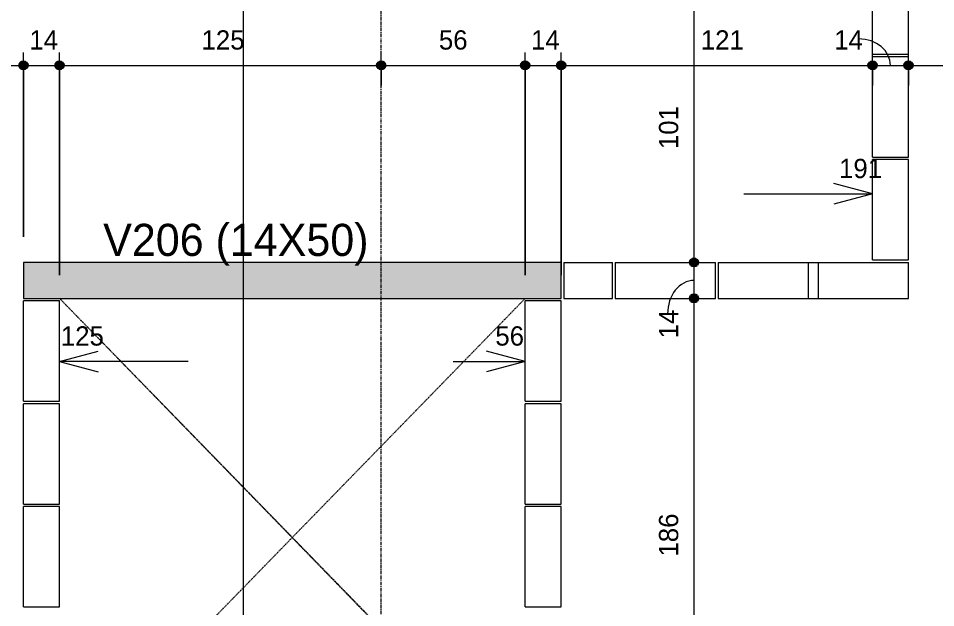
# Model space of a CAD drawing. Header units: centimetres. Extents: x 170 to 15941, y -2277 to 8860.
# Drawn here: x 7363.5 to 7720.1, y -95.1 to 134.2 of the extents above; entities that cross this region are included whole.
import ezdxf

# ---------------------------------------------------------------- set-up
doc = ezdxf.new("R2010")
doc.units = ezdxf.units.CM
doc.linetypes.add('Linha de eixo', pattern=[2.2225, 1.27, -0.3175, 0.3175, -0.3175])
doc.linetypes.add('Projeção', pattern=[0.396875, 0.238125, -0.15875])
doc.layers.add('A-ANNO-DIMS-1', color=1, linetype='Continuous', lineweight=9, true_color=0xff0000)
doc.layers.add('A-DETL-GENF-1', color=8, linetype='Continuous', lineweight=9, true_color=0x808080)
for name, color, linetype, lineweight in [('A-ANNO-DIMS-50', 7, 'Continuous', 9), ('A-DETL-THIN', 7, 'Continuous', 9), ('A-FLOR-OVHD', 7, 'Projeção', 9), ('G-ANNO-SYMB', 7, 'Continuous', 9), ('G-ANNO-TEXT', 7, 'Continuous', 9), ('S-BEAM', 7, 'Continuous', 9), ('S-BEAM-1', 7, 'Continuous', 13), ('S-GRID-1', 7, 'Linha de eixo', 9)]:
    doc.layers.add(name, color=color, linetype=linetype, lineweight=lineweight)
doc.styles.add('Bahnschrift_2', font='', dxfattribs={"height": 12.5})
doc.styles.add('Bahnschrift_7', font='', dxfattribs={"height": 7.5})
doc.styles.get('Bahnschrift_2').set_extended_font_data('Bahnschrift')
doc.styles.get('Bahnschrift_7').set_extended_font_data('Bahnschrift')
doc.dimstyles.new('COTA_ACUMULADA_1', dxfattribs={"dimscale": 30.48, "dimtxt": 8.33133, "dimasz": 0.049213, "dimexe": 0, "dimexo": 0.0625, "dimgap": 0.131234, "dimtad": 0, "dimjust": 2, "dimdec": 0, "dimzin": 0, "dimdsep": 46, "dimtxsty": 'Bahnschrift_7', "dimblk1": 'NONE', "dimblk2": 'OPEN30', "dimsah": 1, "dimcen": 0.09, "dimse1": 1, "dimsd1": 1, "dimazin": 0, "dimtfac": 1, "dimtdec": 4, "dimtix": 1, "dimtmove": 2, "dimatfit": 3, "dimfxl": 0, "dimfxlon": 1, "dimtvp": 1, "dimtolj": 1, "dimtzin": 0, "dimarcsym": 2})
doc.dimstyles.new('COTA_LINEAR', dxfattribs={"dimscale": 30.48, "dimtxt": 8.33133, "dimasz": 0.393701, "dimexe": 0.164042, "dimexo": 0.328084, "dimgap": 0.131234, "dimtad": 1, "dimdec": 0, "dimzin": 0, "dimdsep": 46, "dimtxsty": 'Bahnschrift_7', "dimblk1": 'DOTSMALL', "dimblk2": 'DOTSMALL', "dimsah": 1, "dimcen": 0.09, "dimdle": 0.164042, "dimazin": 0, "dimtfac": 1, "dimtdec": 4, "dimtix": 1, "dimtmove": 0, "dimatfit": 3, "dimfxl": 1, "dimtvp": 1, "dimtolj": 1, "dimtzin": 0, "dimarcsym": 2})
doc.dimstyles.new('COTA_LINEAR_1', dxfattribs={"dimscale": 30.48, "dimtxt": 8.33133, "dimasz": 0.393701, "dimexe": 0.164042, "dimexo": 0.328084, "dimgap": 0.131234, "dimtad": 1, "dimdec": 0, "dimzin": 0, "dimdsep": 46, "dimtxsty": 'Bahnschrift_7', "dimblk1": 'DOTSMALL', "dimblk2": 'DOTSMALL', "dimsah": 1, "dimcen": 0.09, "dimdle": 0.164042, "dimazin": 0, "dimtfac": 1, "dimtdec": 4, "dimtix": 1, "dimtmove": 1, "dimatfit": 3, "dimfxl": 1, "dimtvp": 1, "dimtolj": 1, "dimtzin": 0, "dimarcsym": 2})

# ---------------------------------------------------------------- blocks, each defined once
blk = doc.blocks.new('LEONE - BLOCO CANALETA 14X39X1 - LEONE - BLOCO CANALETA 14X39X19-2457813-FORMA DA COBERTURA')
at = {"layer": 'S-BEAM-1'}
for p, q in [((-19.5, 7), (19.5, 7)), ((-19.5, 7), (-19.5, -7)), ((19.5, -7), (19.5, 7)), ((-19.5, -7), (19.5, -7))]:
    blk.add_line(p, q, dxfattribs=at)
blk = doc.blocks.new('LEONE - BLOCO CANALETA 14X39X2 - LEONE - BLOCO CANALETA 14X39X19-2679375-FORMA DA COBERTURA')
at = {"layer": 'S-BEAM-1'}
for p, q in [((-19.5, 7), (19.5, 7)), ((-19.5, 7), (-19.5, -7)), ((19.5, -7), (19.5, 7)), ((-19.5, -7), (19.5, -7))]:
    blk.add_line(p, q, dxfattribs=at)
blk = doc.blocks.new('LEONE - BLOCO CANALETA 14X19X19 - LEONE - BLOCO CANALETA 14X19X19-561206-FORMA DA COBERTURA')
at = {"layer": 'S-BEAM-1'}
for p, q in [((-9.5, 7), (9.5, 7)), ((-9.5, 7), (-9.5, -7)), ((9.5, -7), (9.5, 7)), ((-9.5, -7), (9.5, -7))]:
    blk.add_line(p, q, dxfattribs=at)
blk = doc.blocks.new('DIMBLOCK127-FORMA DA COBERTURA')
at = {"layer": 'A-ANNO-DIMS-50', "lineweight": 35, "true_color": 0xff0000}
h = blk.add_hatch(color=1, dxfattribs=at)
edge = h.paths.add_edge_path()
edge.add_arc((7239.52, 115.9), 1.5, 0, 360)
h = blk.add_hatch(color=1, dxfattribs=at)
edge = h.paths.add_edge_path()
edge.add_arc((7365.52, 115.9), 1.5, 0, 360)
at = {"layer": 'A-ANNO-DIMS-50', "color": 1, "true_color": 0xff0000}
for p, q in [((7239.52, 89.24), (7239.52, 120.9)), ((7365.52, 49.24), (7365.52, 120.9)), ((7239.52, 115.9), (7365.52, 115.9)), ((7239.52, 115.9), (7239.52, 89.24)), ((7365.52, 115.9), (7365.52, 49.24))]:
    blk.add_line(p, q, dxfattribs=at)
at = {"layer": 'A-ANNO-DIMS-50', "color": 1, "lineweight": 35, "true_color": 0xff0000}
for centre in [(7239.52, 115.9), (7365.52, 115.9)]:
    blk.add_circle(centre, 1.5, dxfattribs=at)
at = {"layer": 'A-ANNO-DIMS-50', "color": 0, "insert": (7295.33, 129.54), "char_height": 7.5, "width": 17.2686, "attachment_point": 1, "line_spacing_factor": 1.009858, "style": 'Bahnschrift_7'}
blk.add_mtext('126', dxfattribs=at)
blk = doc.blocks.new('_DotSmall')
at = {"color": 0, "linetype": 'ByBlock', "const_width": 0.5}
blk.add_lwpolyline([(-0.0625, 0, 1), (0.0625, 0, 1)], format="xyb", close=True, dxfattribs=at)
blk = doc.blocks.new('DIMBLOCK128-FORMA DA COBERTURA')
at = {"layer": 'A-ANNO-DIMS-50', "lineweight": 35, "true_color": 0xff0000}
h = blk.add_hatch(color=1, dxfattribs=at)
edge = h.paths.add_edge_path()
edge.add_arc((7365.52, 115.9), 1.5, 0, 360)
h = blk.add_hatch(color=1, dxfattribs=at)
edge = h.paths.add_edge_path()
edge.add_arc((7379.52, 115.9), 1.5, 0, 360)
at = {"layer": 'A-ANNO-DIMS-50', "color": 1, "true_color": 0xff0000}
for p, q in [((7365.52, 49.24), (7365.52, 120.9)), ((7379.52, 34.24), (7379.52, 120.9)), ((7365.52, 115.9), (7379.52, 115.9)), ((7365.52, 115.9), (7365.52, 49.24)), ((7379.52, 115.9), (7379.52, 34.24))]:
    blk.add_line(p, q, dxfattribs=at)
at = {"layer": 'A-ANNO-DIMS-50', "color": 1, "lineweight": 35, "true_color": 0xff0000}
for centre in [(7365.52, 115.9), (7379.52, 115.9)]:
    blk.add_circle(centre, 1.5, dxfattribs=at)
at = {"layer": 'A-ANNO-DIMS-50', "color": 0, "insert": (7367.79, 129.54), "char_height": 7.5, "width": 11.3609, "attachment_point": 1, "line_spacing_factor": 1.009858, "style": 'Bahnschrift_7'}
blk.add_mtext('14', dxfattribs=at)
blk = doc.blocks.new('DIMBLOCK129-FORMA DA COBERTURA')
at = {"layer": 'A-ANNO-DIMS-50', "lineweight": 35, "true_color": 0xff0000}
h = blk.add_hatch(color=1, dxfattribs=at)
edge = h.paths.add_edge_path()
edge.add_arc((7379.52, 115.9), 1.5, 0, 360)
h = blk.add_hatch(color=1, dxfattribs=at)
edge = h.paths.add_edge_path()
edge.add_arc((7504.52, 115.9), 1.5, 0, 360)
at = {"layer": 'A-ANNO-DIMS-50', "color": 1, "true_color": 0xff0000}
for p, q in [((7379.52, 34.24), (7379.52, 120.9)), ((7504.52, 108.02), (7504.52, 120.9)), ((7379.52, 115.9), (7504.52, 115.9)), ((7379.52, 115.9), (7379.52, 34.24)), ((7504.52, 115.9), (7504.52, 108.02))]:
    blk.add_line(p, q, dxfattribs=at)
at = {"layer": 'A-ANNO-DIMS-50', "color": 1, "lineweight": 35, "true_color": 0xff0000}
for centre in [(7379.52, 115.9), (7504.52, 115.9)]:
    blk.add_circle(centre, 1.5, dxfattribs=at)
at = {"layer": 'A-ANNO-DIMS-50', "color": 0, "insert": (7434.7, 129.54), "char_height": 7.5, "width": 17.5715, "attachment_point": 1, "line_spacing_factor": 1.009858, "style": 'Bahnschrift_7'}
blk.add_mtext('125', dxfattribs=at)
blk = doc.blocks.new('DIMBLOCK130-FORMA DA COBERTURA')
at = {"layer": 'A-ANNO-DIMS-50', "lineweight": 35, "true_color": 0xff0000}
h = blk.add_hatch(color=1, dxfattribs=at)
edge = h.paths.add_edge_path()
edge.add_arc((7504.52, 115.9), 1.5, 0, 360)
h = blk.add_hatch(color=1, dxfattribs=at)
edge = h.paths.add_edge_path()
edge.add_arc((7560.52, 115.9), 1.5, 0, 360)
at = {"layer": 'A-ANNO-DIMS-50', "color": 1, "true_color": 0xff0000}
for p, q in [((7504.52, 108.02), (7504.52, 120.9)), ((7560.52, 34.24), (7560.52, 120.9)), ((7504.52, 115.9), (7560.52, 115.9)), ((7504.52, 115.9), (7504.52, 108.02)), ((7560.52, 115.9), (7560.52, 34.24))]:
    blk.add_line(p, q, dxfattribs=at)
at = {"layer": 'A-ANNO-DIMS-50', "color": 1, "lineweight": 35, "true_color": 0xff0000}
for centre in [(7504.52, 115.9), (7560.52, 115.9)]:
    blk.add_circle(centre, 1.5, dxfattribs=at)
at = {"layer": 'A-ANNO-DIMS-50', "color": 0, "insert": (7526.97, 129.54), "char_height": 7.5, "width": 13.3301, "attachment_point": 1, "line_spacing_factor": 1.009858, "style": 'Bahnschrift_7'}
blk.add_mtext('56', dxfattribs=at)
blk = doc.blocks.new('DIMBLOCK131-FORMA DA COBERTURA')
at = {"layer": 'A-ANNO-DIMS-50', "lineweight": 35, "true_color": 0xff0000}
h = blk.add_hatch(color=1, dxfattribs=at)
edge = h.paths.add_edge_path()
edge.add_arc((7560.52, 115.9), 1.5, 0, 360)
h = blk.add_hatch(color=1, dxfattribs=at)
edge = h.paths.add_edge_path()
edge.add_arc((7574.52, 115.9), 1.5, 0, 360)
at = {"layer": 'A-ANNO-DIMS-50', "color": 1, "true_color": 0xff0000}
for p, q in [((7560.52, 34.24), (7560.52, 120.9)), ((7574.52, 34.24), (7574.52, 120.9)), ((7560.52, 115.9), (7574.52, 115.9)), ((7560.52, 115.9), (7560.52, 34.24)), ((7574.52, 115.9), (7574.52, 34.24))]:
    blk.add_line(p, q, dxfattribs=at)
at = {"layer": 'A-ANNO-DIMS-50', "color": 1, "lineweight": 35, "true_color": 0xff0000}
for centre in [(7560.52, 115.9), (7574.52, 115.9)]:
    blk.add_circle(centre, 1.5, dxfattribs=at)
at = {"layer": 'A-ANNO-DIMS-50', "color": 0, "insert": (7562.79, 129.54), "char_height": 7.5, "width": 11.3609, "attachment_point": 1, "line_spacing_factor": 1.009858, "style": 'Bahnschrift_7'}
blk.add_mtext('14', dxfattribs=at)
blk = doc.blocks.new('DIMBLOCK132-FORMA DA COBERTURA')
at = {"layer": 'A-ANNO-DIMS-50', "lineweight": 35, "true_color": 0xff0000}
h = blk.add_hatch(color=1, dxfattribs=at)
edge = h.paths.add_edge_path()
edge.add_arc((7574.52, 115.9), 1.5, 0, 360)
h = blk.add_hatch(color=1, dxfattribs=at)
edge = h.paths.add_edge_path()
edge.add_arc((7695.52, 115.9), 1.5, 0, 360)
at = {"layer": 'A-ANNO-DIMS-50', "color": 1, "true_color": 0xff0000}
for p, q in [((7574.52, 34.24), (7574.52, 120.9)), ((7695.52, 108.02), (7695.52, 120.9)), ((7574.52, 115.9), (7695.52, 115.9)), ((7574.52, 115.9), (7574.52, 34.24)), ((7695.52, 115.9), (7695.52, 108.02))]:
    blk.add_line(p, q, dxfattribs=at)
at = {"layer": 'A-ANNO-DIMS-50', "color": 1, "lineweight": 35, "true_color": 0xff0000}
for centre in [(7574.52, 115.9), (7695.52, 115.9)]:
    blk.add_circle(centre, 1.5, dxfattribs=at)
at = {"layer": 'A-ANNO-DIMS-50', "color": 0, "insert": (7628.77, 129.54), "char_height": 7.5, "width": 14.9964, "attachment_point": 1, "line_spacing_factor": 1.009858, "style": 'Bahnschrift_7'}
blk.add_mtext('121', dxfattribs=at)
blk = doc.blocks.new('DIMBLOCK133-FORMA DA COBERTURA')
at = {"layer": 'A-ANNO-DIMS-50', "lineweight": 35, "true_color": 0xff0000}
h = blk.add_hatch(color=1, dxfattribs=at)
edge = h.paths.add_edge_path()
edge.add_arc((7695.52, 115.9), 1.5, 0, 360)
h = blk.add_hatch(color=1, dxfattribs=at)
edge = h.paths.add_edge_path()
edge.add_arc((7709.52, 115.9), 1.5, 0, 360)
at = {"layer": 'A-ANNO-DIMS-50', "color": 1, "true_color": 0xff0000}
for p, q in [((7695.52, 108.02), (7695.52, 120.9)), ((7709.52, 108.02), (7709.52, 120.9)), ((7695.52, 115.9), (7709.52, 115.9)), ((7695.52, 115.9), (7695.52, 108.02)), ((7709.52, 115.9), (7709.52, 108.02))]:
    blk.add_line(p, q, dxfattribs=at)
at = {"layer": 'A-ANNO-DIMS-50', "color": 1, "lineweight": 35, "true_color": 0xff0000}
for centre in [(7695.52, 115.9), (7709.52, 115.9)]:
    blk.add_circle(centre, 1.5, dxfattribs=at)
at = {"layer": 'A-ANNO-DIMS-50', "color": 1, "true_color": 0xff0000}
blk.add_ellipse((7690.11, 115.9), major_axis=(12.41, 0), ratio=0.830886, start_param=0, end_param=1.570796, dxfattribs=at)
at = {"layer": 'A-ANNO-DIMS-50', "color": 0, "insert": (7680.64, 129.54), "char_height": 7.5, "width": 11.3609, "attachment_point": 1, "line_spacing_factor": 1.009858, "style": 'Bahnschrift_7'}
blk.add_mtext('14', dxfattribs=at)
blk = doc.blocks.new('DIMBLOCK134-FORMA DA COBERTURA')
at = {"layer": 'A-ANNO-DIMS-50', "lineweight": 35, "true_color": 0xff0000}
h = blk.add_hatch(color=1, dxfattribs=at)
edge = h.paths.add_edge_path()
edge.add_arc((7709.52, 115.9), 1.5, 0, 360)
h = blk.add_hatch(color=1, dxfattribs=at)
edge = h.paths.add_edge_path()
edge.add_arc((7985.52, 115.9), 1.5, 0, 360)
at = {"layer": 'A-ANNO-DIMS-50', "color": 1, "true_color": 0xff0000}
for p, q in [((7709.52, 108.02), (7709.52, 120.9)), ((7985.52, 108.02), (7985.52, 120.9)), ((7709.52, 115.9), (7985.52, 115.9)), ((7709.52, 115.9), (7709.52, 108.02)), ((7985.52, 115.9), (7985.52, 108.02))]:
    blk.add_line(p, q, dxfattribs=at)
at = {"layer": 'A-ANNO-DIMS-50', "color": 1, "lineweight": 35, "true_color": 0xff0000}
for centre in [(7709.52, 115.9), (7985.52, 115.9)]:
    blk.add_circle(centre, 1.5, dxfattribs=at)
at = {"layer": 'A-ANNO-DIMS-50', "color": 0, "insert": (7839.44, 129.54), "char_height": 7.5, "width": 19.3893, "attachment_point": 1, "line_spacing_factor": 1.009858, "style": 'Bahnschrift_7'}
blk.add_mtext('276', dxfattribs=at)
blk = doc.blocks.new('DIMBLOCK249-FORMA DA COBERTURA')
at = {"layer": 'A-ANNO-DIMS-50', "lineweight": 35, "true_color": 0xff0000}
h = blk.add_hatch(color=1, dxfattribs=at)
edge = h.paths.add_edge_path()
edge.add_arc((7626.16, 25.24), 1.5, 0, 360)
h = blk.add_hatch(color=1, dxfattribs=at)
edge = h.paths.add_edge_path()
edge.add_arc((7626.16, -160.76), 1.5, 0, 360)
at = {"layer": 'A-ANNO-DIMS-50', "color": 1, "true_color": 0xff0000}
for p, q in [((7625.52, 25.24), (7631.16, 25.24)), ((7626.16, 25.24), (7625.52, 25.24)), ((7626.16, -160.76), (7626.16, 25.24)), ((7584.52, -160.76), (7631.16, -160.76)), ((7626.16, -160.76), (7584.52, -160.76))]:
    blk.add_line(p, q, dxfattribs=at)
at = {"layer": 'A-ANNO-DIMS-50', "color": 1, "lineweight": 35, "true_color": 0xff0000}
for centre in [(7626.16, 25.24), (7626.16, -160.76)]:
    blk.add_circle(centre, 1.5, dxfattribs=at)
at = {"layer": 'A-ANNO-DIMS-50', "color": 0, "insert": (7612.51, -75.2), "char_height": 7.5, "width": 17.8745, "attachment_point": 1, "rotation": 90, "line_spacing_factor": 1.009858, "style": 'Bahnschrift_7'}
blk.add_mtext('186', dxfattribs=at)
blk = doc.blocks.new('DIMBLOCK250-FORMA DA COBERTURA')
at = {"layer": 'A-ANNO-DIMS-50', "lineweight": 35, "true_color": 0xff0000}
h = blk.add_hatch(color=1, dxfattribs=at)
edge = h.paths.add_edge_path()
edge.add_arc((7626.16, 39.24), 1.5, 0, 360)
h = blk.add_hatch(color=1, dxfattribs=at)
edge = h.paths.add_edge_path()
edge.add_arc((7626.16, 25.24), 1.5, 0, 360)
at = {"layer": 'A-ANNO-DIMS-50', "color": 1, "true_color": 0xff0000}
for p, q in [((7625.52, 39.24), (7631.16, 39.24)), ((7626.16, 39.24), (7625.52, 39.24)), ((7626.16, 25.24), (7626.16, 39.24)), ((7625.52, 25.24), (7631.16, 25.24)), ((7626.16, 25.24), (7625.52, 25.24))]:
    blk.add_line(p, q, dxfattribs=at)
at = {"layer": 'A-ANNO-DIMS-50', "color": 1, "lineweight": 35, "true_color": 0xff0000}
for centre in [(7626.16, 39.24), (7626.16, 25.24)]:
    blk.add_circle(centre, 1.5, dxfattribs=at)
at = {"layer": 'A-ANNO-DIMS-50', "color": 1, "true_color": 0xff0000}
blk.add_ellipse((7626.16, 19.16), major_axis=(0, 13.08), ratio=0.788071, start_param=0, end_param=1.570796, dxfattribs=at)
at = {"layer": 'A-ANNO-DIMS-50', "color": 0, "insert": (7612.51, 9.69), "char_height": 7.5, "width": 11.3609, "attachment_point": 1, "rotation": 90, "line_spacing_factor": 1.009858, "style": 'Bahnschrift_7'}
blk.add_mtext('14', dxfattribs=at)
blk = doc.blocks.new('DIMBLOCK251-FORMA DA COBERTURA')
at = {"layer": 'A-ANNO-DIMS-50', "lineweight": 35, "true_color": 0xff0000}
h = blk.add_hatch(color=1, dxfattribs=at)
edge = h.paths.add_edge_path()
edge.add_arc((7626.16, 140.24), 1.5, 0, 360)
h = blk.add_hatch(color=1, dxfattribs=at)
edge = h.paths.add_edge_path()
edge.add_arc((7626.16, 39.24), 1.5, 0, 360)
at = {"layer": 'A-ANNO-DIMS-50', "color": 1, "true_color": 0xff0000}
for p, q in [((7685.52, 140.24), (7621.16, 140.24)), ((7626.16, 39.24), (7626.16, 140.24)), ((7626.16, 140.24), (7685.52, 140.24)), ((7625.52, 39.24), (7631.16, 39.24)), ((7626.16, 39.24), (7625.52, 39.24))]:
    blk.add_line(p, q, dxfattribs=at)
at = {"layer": 'A-ANNO-DIMS-50', "color": 1, "lineweight": 35, "true_color": 0xff0000}
for centre in [(7626.16, 140.24), (7626.16, 39.24)]:
    blk.add_circle(centre, 1.5, dxfattribs=at)
at = {"layer": 'A-ANNO-DIMS-50', "color": 0, "insert": (7612.51, 83.31), "char_height": 7.5, "width": 15.4508, "attachment_point": 1, "rotation": 90, "line_spacing_factor": 1.009858, "style": 'Bahnschrift_7'}
blk.add_mtext('101', dxfattribs=at)
blk = doc.blocks.new('DIMBLOCK308-FORMA DA COBERTURA')
at = {"layer": 'A-ANNO-DIMS-50', "color": 1, "true_color": 0xff0000}
for p, q in [((7695.52, 65.9), (7680.52, 69.92)), ((7645.52, 65.9), (7695.52, 65.9)), ((7695.52, 65.9), (7680.52, 61.88)), ((7695.52, 65.9), (7695.52, 65.9)), ((7695.52, 65.9), (7695.52, 65.9))]:
    blk.add_line(p, q, dxfattribs=at)
at = {"layer": 'A-ANNO-DIMS-50', "color": 0, "insert": (7682.52, 79.54), "char_height": 7.5, "width": 14.9964, "attachment_point": 1, "line_spacing_factor": 1.009858, "style": 'Bahnschrift_7'}
blk.add_mtext('191', dxfattribs=at)
blk = doc.blocks.new('_None')
blk = doc.blocks.new('_Open30')
at = {"color": 0, "linetype": 'ByBlock', "lineweight": -2}
for p, q in [((-1, 0.27), (0, 0)), ((0, 0), (-1, -0.27)), ((0, 0), (-1, 0))]:
    blk.add_line(p, q, dxfattribs=at)
blk = doc.blocks.new('DIMBLOCK309-FORMA DA COBERTURA')
at = {"layer": 'A-ANNO-DIMS-50', "color": 1, "true_color": 0xff0000}
for p, q in [((7985.52, 65.9), (7970.52, 69.92)), ((7935.52, 65.9), (7985.52, 65.9)), ((7985.52, 65.9), (7970.52, 61.88)), ((7985.52, 65.9), (7985.52, 65.9)), ((7985.52, 65.9), (7985.52, 65.9))]:
    blk.add_line(p, q, dxfattribs=at)
at = {"layer": 'A-ANNO-DIMS-50', "color": 0, "insert": (7969.62, 79.54), "char_height": 7.5, "width": 18.4804, "attachment_point": 1, "line_spacing_factor": 1.009858, "style": 'Bahnschrift_7'}
blk.add_mtext('481', dxfattribs=at)
blk = doc.blocks.new('DIMBLOCK310-FORMA DA COBERTURA')
at = {"layer": 'A-ANNO-DIMS-50', "color": 1, "true_color": 0xff0000}
for p, q in [((8315.52, 65.9), (8300.52, 69.92)), ((8265.52, 65.9), (8315.52, 65.9)), ((8315.52, 65.9), (8300.52, 61.88)), ((8315.52, 65.9), (8315.52, 65.9)), ((8315.52, 65.9), (8315.52, 65.9))]:
    blk.add_line(p, q, dxfattribs=at)
at = {"layer": 'A-ANNO-DIMS-50', "color": 0, "insert": (8302.02, 79.54), "char_height": 7.5, "width": 15.6023, "attachment_point": 1, "line_spacing_factor": 1.009858, "style": 'Bahnschrift_7'}
blk.add_mtext('811', dxfattribs=at)
blk = doc.blocks.new('DIMBLOCK318-FORMA DA COBERTURA')
at = {"layer": 'A-ANNO-DIMS-50', "color": 1, "true_color": 0xff0000}
for p, q in [((7560.52, 0.73), (7545.52, 4.75)), ((7532.52, 0.73), (7560.52, 0.73)), ((7560.52, 0.73), (7545.52, -3.29)), ((7560.52, 0.73), (7560.52, 0.73)), ((7560.52, 0.73), (7560.52, 0.73))]:
    blk.add_line(p, q, dxfattribs=at)
at = {"layer": 'A-ANNO-DIMS-50', "color": 0, "insert": (7548.91, 14.37), "char_height": 7.5, "width": 13.3301, "attachment_point": 1, "line_spacing_factor": 1.009858, "style": 'Bahnschrift_7'}
blk.add_mtext('56', dxfattribs=at)
blk = doc.blocks.new('DIMBLOCK320-FORMA DA COBERTURA')
at = {"layer": 'A-ANNO-DIMS-50', "color": 1, "true_color": 0xff0000}
for p, q in [((7379.52, 0.73), (7394.52, 4.75)), ((7379.52, 0.73), (7394.52, -3.29)), ((7429.52, 0.73), (7379.52, 0.73)), ((7379.52, 0.73), (7379.52, 0.73)), ((7379.52, 0.73), (7379.52, 0.73))]:
    blk.add_line(p, q, dxfattribs=at)
at = {"layer": 'A-ANNO-DIMS-50', "color": 0, "insert": (7380.02, 14.37), "char_height": 7.5, "width": 17.5715, "attachment_point": 1, "line_spacing_factor": 1.009858, "style": 'Bahnschrift_7'}
blk.add_mtext('125', dxfattribs=at)
blk = doc.blocks.new('DIMBLOCK321-FORMA DA COBERTURA')
at = {"layer": 'A-ANNO-DIMS-50', "color": 1, "true_color": 0xff0000}
for p, q in [((7239.52, 0.73), (7254.52, 4.75)), ((7239.52, 0.73), (7254.52, -3.29)), ((7289.52, 0.73), (7239.52, 0.73)), ((7239.52, 0.73), (7239.52, 0.73)), ((7239.52, 0.73), (7239.52, 0.73))]:
    blk.add_line(p, q, dxfattribs=at)
at = {"layer": 'A-ANNO-DIMS-50', "color": 0, "insert": (7240.02, 14.37), "char_height": 7.5, "width": 19.8437, "attachment_point": 1, "line_spacing_factor": 1.009858, "style": 'Bahnschrift_7'}
blk.add_mtext('265', dxfattribs=at)

msp = doc.modelspace()

# ---------------------------------------------------------------- hatches: boundary and pattern name
at = {"layer": 'A-DETL-GENF-1'}
h = msp.add_hatch(color=256, dxfattribs=at)
h.paths.add_polyline_path([(7806.91, -509.76), (7999.52, -509.76), (7999.52, -495.76), (7560.52, -495.76), (7560.52, -509.76), (7574.52, -509.76)])
h.paths.add_polyline_path([(6130.52, -509.76), (6984.52, -509.76), (6984.52, -495.76), (6130.52, -495.76)])
h.paths.add_polyline_path([(6970.52, -374.76), (6984.52, -374.76), (6984.52, -360.76), (6130.52, -360.76), (6130.52, -374.76), (6569.52, -374.76)])
h.paths.add_polyline_path([(7806.91, -374.76), (7999.52, -374.76), (7999.52, -360.76), (7560.52, -360.76), (7560.52, -374.76), (7574.52, -374.76)])
h.paths.add_polyline_path([(7574.52, -295.76), (7574.52, -281.76), (7225.52, -281.76), (7225.52, -295.76), (7560.52, -295.76)])
h.paths.add_polyline_path([(7574.52, 25.24), (7574.52, 39.24), (7365.52, 39.24), (7365.52, 25.24), (7370.52, 25.24)])
h.paths.add_polyline_path([(7560.52, 655.24), (7999.52, 655.24), (7999.52, 669.24), (7560.52, 669.24)])
h.paths.add_polyline_path([(6144.52, 655.24), (6994.52, 655.24), (6994.52, 669.24), (6130.52, 669.24), (6130.52, 655.24)])
h.paths.add_polyline_path([(7985.52, 790.24), (7999.52, 790.24), (7999.52, 804.24), (7560.52, 804.24), (7560.52, 790.24), (7806.91, 790.24)])
h.paths.add_polyline_path([(6130.52, 790.24), (6994.52, 790.24), (6994.52, 804.24), (6130.52, 804.24)])

# ---------------------------------------------------------------- linework, layer by layer
at = {"layer": 'A-DETL-THIN'}
for p, q in [((7574.52, 39.24), (7365.52, 39.24)), ((7365.52, 39.24), (7365.52, 25.24)), ((7574.52, 25.24), (7574.52, 39.24)), ((7365.52, 25.24), (7574.52, 25.24))]:
    msp.add_line(p, q, dxfattribs=at)
at = {"layer": 'A-FLOR-OVHD'}
for p, q in [((7379.52, 25.24), (7560.52, -160.76)), ((7379.52, -160.76), (7560.52, 25.24)), ((7379.52, 25.24), (7560.19, -160.76)), ((7379.52, -160.76), (7560.52, 25.24))]:
    msp.add_line(p, q, dxfattribs=at)
at = {"layer": 'G-ANNO-SYMB'}
msp.add_line((7450.96, 926.52), (7450.96, -740.24), dxfattribs=at)
at = {"layer": 'S-GRID-1'}
msp.add_line((7504.52, -679.8), (7504.52, 927.57), dxfattribs=at)

# ---------------------------------------------------------------- block references
at = {"layer": 'S-BEAM', "rotation": 89.9999999999999}
for name, p in [('LEONE - BLOCO CANALETA 14X19X19 - LEONE - BLOCO CANALETA 14X19X19-561206-FORMA DA COBERTURA', (7702.52, 129.74)), ('LEONE - BLOCO CANALETA 14X39X1 - LEONE - BLOCO CANALETA 14X39X19-2457813-FORMA DA COBERTURA', (7702.52, 99.74)), ('LEONE - BLOCO CANALETA 14X39X1 - LEONE - BLOCO CANALETA 14X39X19-2457813-FORMA DA COBERTURA', (7702.52, 59.74)), ('LEONE - BLOCO CANALETA 14X39X2 - LEONE - BLOCO CANALETA 14X39X19-2679375-FORMA DA COBERTURA', (7372.52, 4.74)), ('LEONE - BLOCO CANALETA 14X39X2 - LEONE - BLOCO CANALETA 14X39X19-2679375-FORMA DA COBERTURA', (7567.52, 4.74)), ('LEONE - BLOCO CANALETA 14X39X2 - LEONE - BLOCO CANALETA 14X39X19-2679375-FORMA DA COBERTURA', (7372.52, -35.26)), ('LEONE - BLOCO CANALETA 14X39X2 - LEONE - BLOCO CANALETA 14X39X19-2679375-FORMA DA COBERTURA', (7567.52, -35.26)), ('LEONE - BLOCO CANALETA 14X39X2 - LEONE - BLOCO CANALETA 14X39X19-2679375-FORMA DA COBERTURA', (7372.52, -75.26)), ('LEONE - BLOCO CANALETA 14X39X2 - LEONE - BLOCO CANALETA 14X39X19-2679375-FORMA DA COBERTURA', (7567.52, -75.26))]:
    msp.add_blockref(name, p, dxfattribs=at)
at = {"layer": 'S-BEAM'}
for name, p in [('LEONE - BLOCO CANALETA 14X19X19 - LEONE - BLOCO CANALETA 14X19X19-561206-FORMA DA COBERTURA', (7585.02, 32.24)), ('LEONE - BLOCO CANALETA 14X39X2 - LEONE - BLOCO CANALETA 14X39X19-2679375-FORMA DA COBERTURA', (7615.02, 32.24)), ('LEONE - BLOCO CANALETA 14X39X2 - LEONE - BLOCO CANALETA 14X39X19-2679375-FORMA DA COBERTURA', (7655.02, 32.24)), ('LEONE - BLOCO CANALETA 14X39X2 - LEONE - BLOCO CANALETA 14X39X19-2679375-FORMA DA COBERTURA', (7690.02, 32.24))]:
    msp.add_blockref(name, p, dxfattribs=at)

# ---------------------------------------------------------------- texts
at = {"layer": 'G-ANNO-TEXT', "insert": (7391.84, 54.25), "char_height": 12.5, "width": 125.8649, "attachment_point": 1, "style": 'Bahnschrift_2'}
msp.add_mtext(' V206 (14X50)', dxfattribs=at)

# ---------------------------------------------------------------- dimensions: what is measured, and where the dimension line sits
at = {"layer": 'A-ANNO-DIMS-1'}
for base, p1, p2, override, picture, middle in [((7626.16, 140.24), (7635.52, 39.24), (7695.52, 140.24), {"dimpost": '<>', "dimfxl": 117.477657}, 'DIMBLOCK251-FORMA DA COBERTURA', (7618.32, 89.74)), ((7626.16, 25.24), (7574.52, -160.76), (7635.52, 25.24), {"dimpost": '<>', "dimfxl": 195.747286}, 'DIMBLOCK249-FORMA DA COBERTURA', (7618.33, -67.76))]:
    dim = msp.add_linear_dim(base=base, p1=p1, p2=p2, angle=90, dimstyle='COTA_LINEAR', override=override, dxfattribs=at)
    dim.commit()
    dim.dimension.update_dxf_attribs({"geometry": picture, "text_midpoint": middle})
for base, p1, p2, override, picture, middle in [((7365.52, 115.9), (7239.52, 79.24), (7365.52, 39.24), {"dimpost": '<>', "dimfxl": 132.196823}, 'DIMBLOCK127-FORMA DA COBERTURA', (7302.52, 123.72)), ((7379.52, 115.9), (7365.52, 39.24), (7379.52, 24.24), {"dimpost": '<>', "dimfxl": 20.518285}, 'DIMBLOCK128-FORMA DA COBERTURA', (7372.52, 123.65)), ((7504.52, 115.9), (7379.52, 24.24), (7504.52, 118.02), {"dimpost": '<>', "dimfxl": 156.26494}, 'DIMBLOCK129-FORMA DA COBERTURA', (7442.02, 123.72)), ((7560.52, 115.9), (7504.52, 118.02), (7560.52, 24.24), {"dimpost": '<>', "dimfxl": 109.22331}, 'DIMBLOCK130-FORMA DA COBERTURA', (7532.52, 123.69)), ((7574.52, 115.9), (7560.52, 24.24), (7574.52, 24.24), {"dimpost": '<>', "dimfxl": 14}, 'DIMBLOCK131-FORMA DA COBERTURA', (7567.52, 123.65)), ((7695.52, 115.9), (7574.52, 24.24), (7695.52, 118.02), {"dimpost": '<>', "dimfxl": 153.084067}, 'DIMBLOCK132-FORMA DA COBERTURA', (7635.02, 123.69)), ((7985.52, 115.9), (7709.52, 118.02), (7985.52, 118.02), {"dimpost": '<>', "dimfxl": 276}, 'DIMBLOCK134-FORMA DA COBERTURA', (7847.52, 123.72))]:
    dim = msp.add_linear_dim(base=base, p1=p1, p2=p2, dimstyle='COTA_LINEAR', override=override, dxfattribs=at)
    dim.commit()
    dim.dimension.update_dxf_attribs({"geometry": picture, "text_midpoint": middle})
for base, p1, p2, dimstyle, override, picture, middle in [((7709.52, 115.9), (7695.52, 118.02), (7709.52, 118.02), 'COTA_LINEAR_1', {"dimpost": '<>', "dimfxl": 14}, 'DIMBLOCK133-FORMA DA COBERTURA', (7686.32, 124.54)), ((7695.52, 65.9), (7504.52, 65.9), (7695.52, 65.9), 'COTA_ACUMULADA_1', {"dimpost": '<>', "dimfxl": 191}, 'DIMBLOCK308-FORMA DA COBERTURA', (7690.02, 74.54)), ((7985.52, 65.9), (7504.52, 65.9), (7985.52, 65.9), 'COTA_ACUMULADA_1', {"dimpost": '<>', "dimfxl": 481}, 'DIMBLOCK309-FORMA DA COBERTURA', (7978.86, 74.54)), ((8315.52, 65.9), (7504.52, 65.9), (8315.52, 65.9), 'COTA_ACUMULADA_1', {"dimpost": '<>', "dimfxl": 811}, 'DIMBLOCK310-FORMA DA COBERTURA', (8309.82, 74.54)), ((7239.52, 0.73), (7504.52, 0.73), (7239.52, 0.73), 'COTA_ACUMULADA_1', {"dimpost": '<>', "dimfxl": 265}, 'DIMBLOCK321-FORMA DA COBERTURA', (7249.94, 9.37)), ((7379.52, 0.73), (7504.52, 0.73), (7379.52, 0.73), 'COTA_ACUMULADA_1', {"dimpost": '<>', "dimfxl": 125}, 'DIMBLOCK320-FORMA DA COBERTURA', (7388.81, 9.37)), ((7560.52, 0.73), (7504.52, 0.73), (7560.52, 0.73), 'COTA_ACUMULADA_1', {"dimpost": '<>', "dimfxl": 56}, 'DIMBLOCK318-FORMA DA COBERTURA', (7555.58, 9.37))]:
    dim = msp.add_linear_dim(base=base, p1=p1, p2=p2, dimstyle=dimstyle, override=override, dxfattribs=at)
    dim.commit()
    dim.dimension.update_dxf_attribs({"geometry": picture, "text_midpoint": middle, "dimtype": 160})
dim = msp.add_linear_dim(base=(7626.16, 39.24), p1=(7635.52, 25.24), p2=(7635.52, 39.24), angle=90, dimstyle='COTA_LINEAR_1', override={"dimpost": '<>', "dimfxl": 14}, dxfattribs=at)
dim.commit()
dim.dimension.update_dxf_attribs({"geometry": 'DIMBLOCK250-FORMA DA COBERTURA', "text_midpoint": (7617.51, 15.37), "dimtype": 160, "text_rotation": 90})

doc.saveas('drawing.dxf')
